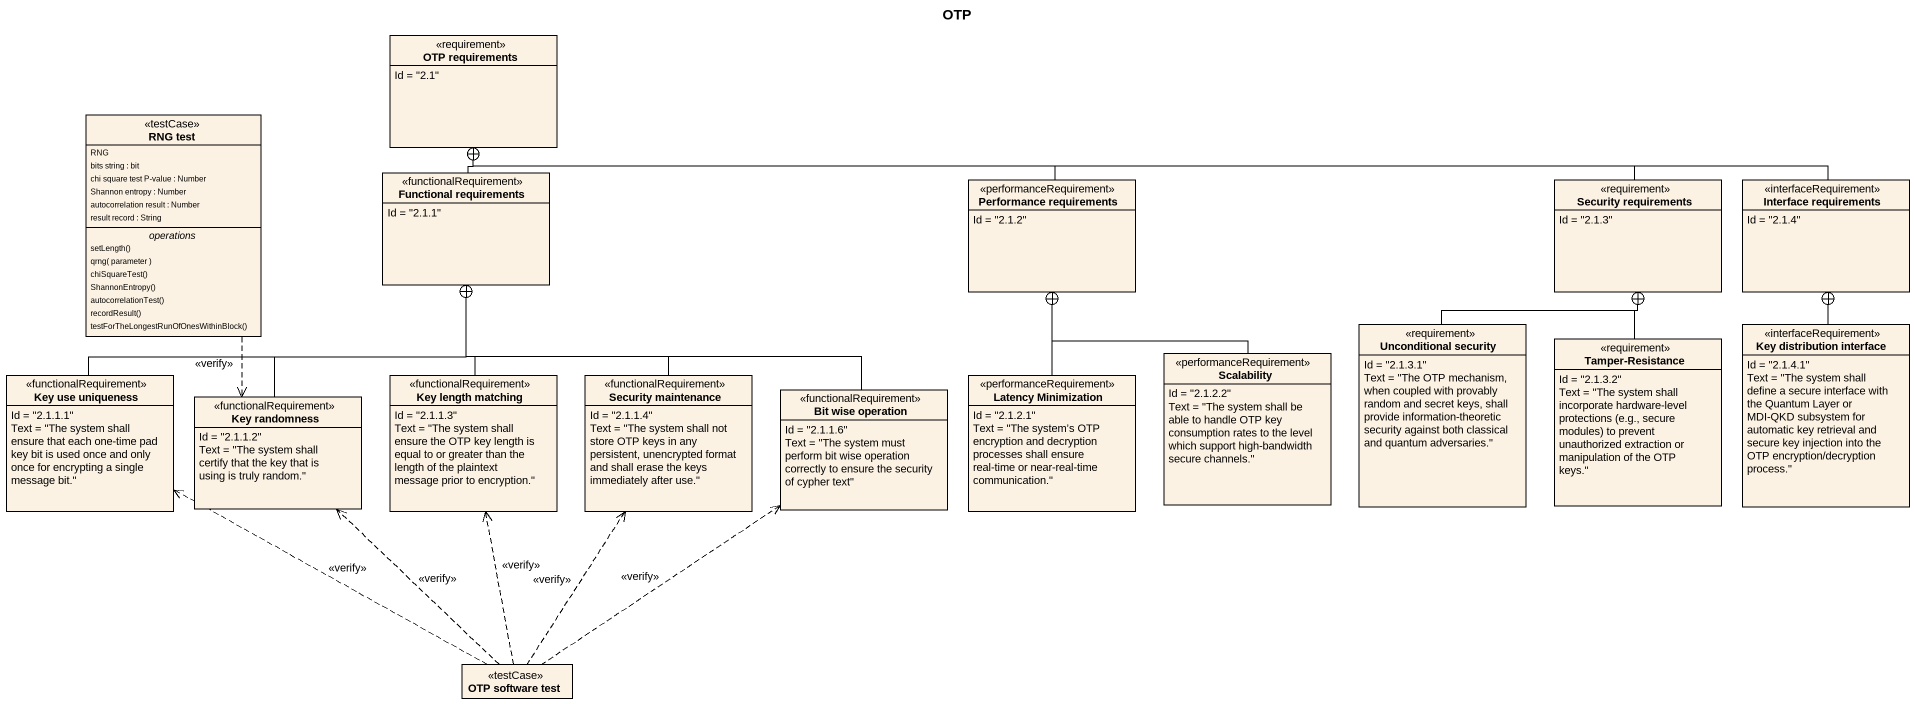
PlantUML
@startuml
title OTP
hide circle
hide empty members
class "OTP requirements" as OTP_requirements <<requirement>> {
  Id = "2.1"
}
class "RNG test" as RNG_test <<testCase>> {
  RNG
  bits string : bit
  chi square test P-value : Number
  Shannon entropy : Number
  autocorrelation result : Number
  result record : String
  -- operations --
  setLength()
  qrng( parameter )
  chiSquareTest()
  ShannonEntropy()
  autocorrelationTest()
  recordResult()
  testForTheLongestRunOfOnesWithinBlock()
}
class "Functional requirements" as Functional_requirements <<functionalRequirement>> {
  Id = "2.1.1"
}
class "Performance requirements" as Performance_requirements <<performanceRequirement>> {
  Id = "2.1.2"
}
class "Security requirements" as Security_requirements <<requirement>> {
  Id = "2.1.3"
}
class "Interface requirements" as Interface_requirements <<interfaceRequirement>> {
  Id = "2.1.4"
}
class "Unconditional security" as Unconditional_security <<requirement>> {
  Id = "2.1.3.1"
  Text = "The OTP mechanism, when coupled with provably random and secret keys, shall provide information-theoretic security against both classical and quantum adversaries."
}
class "Key distribution interface" as Key_distribution_interface <<interfaceRequirement>> {
  Id = "2.1.4.1"
  Text = "The system shall define a secure interface with the Quantum Layer or MDI-QKD subsystem for automatic key retrieval and secure key injection into the OTP encryption/decryption process."
}
class "Key use uniqueness" as Key_use_uniqueness <<functionalRequirement>> {
  Id = "2.1.1.1"
  Text = "The system shall ensure that each one-time pad key bit is used once and only once for encrypting a single message bit."
}
class "Key length matching" as Key_length_matching <<functionalRequirement>> {
  Id = "2.1.1.3"
  Text = "The system shall ensure the OTP key length is equal to or greater than the length of the plaintext message prior to encryption."
}
class "Security maintenance" as Security_maintenance <<functionalRequirement>> {
  Id = "2.1.1.4"
  Text = "The system shall not store OTP keys in any persistent, unencrypted format and shall erase the keys immediately after use."
}
class "Latency Minimization" as Latency_Minimization <<performanceRequirement>> {
  Id = "2.1.2.1"
  Text = "The system’s OTP encryption and decryption processes shall ensure real-time or near-real-time communication."
}
class Scalability <<performanceRequirement>> {
  Id = "2.1.2.2"
  Text = "The system shall be able to handle OTP key consumption rates to the level which support high-bandwidth secure channels."
}
class "Tamper-Resistance" as Tamper_Resistance <<requirement>> {
  Id = "2.1.3.2"
  {field} Text = "The system shall incorporate hardware-level protections (e.g., secure modules) to prevent unauthorized extraction or manipulation of the OTP keys."
}
class "Key randomness" as Key_randomness <<functionalRequirement>> {
  Id = "2.1.1.2"
  Text = "The system shall certify that the key that is using is truly random."
}
class "Bit wise operation" as Bit_wise_operation <<functionalRequirement>> {
  Id = "2.1.1.6"
  Text = "The system must perform bit wise operation correctly to ensure the security of cypher text"
}
class "OTP software test" as OTP_software_test <<testCase>>
RNG_test ..> Key_randomness : <<verify>>
Functional_requirements -up-+ OTP_requirements
Performance_requirements -left-+ OTP_requirements
Security_requirements -left-+ OTP_requirements
Interface_requirements -left-+ OTP_requirements
Unconditional_security -up-+ Security_requirements
Key_distribution_interface -up-+ Interface_requirements
Key_use_uniqueness -right-+ Functional_requirements
Key_length_matching -up-+ Functional_requirements
Security_maintenance -up-+ Functional_requirements
Latency_Minimization -up-+ Performance_requirements
Scalability -up-+ Performance_requirements
Tamper_Resistance -up-+ Security_requirements
Key_randomness -up-+ Functional_requirements
Bit_wise_operation -left-+ Functional_requirements
OTP_software_test .left.> Key_use_uniqueness : <<verify>>
OTP_software_test .up.> Key_length_matching : <<verify>>
OTP_software_test .up.> Security_maintenance : <<verify>>
OTP_software_test .up.> Key_randomness : <<verify>>
OTP_software_test .up.> Bit_wise_operation : <<verify>>
@enduml
